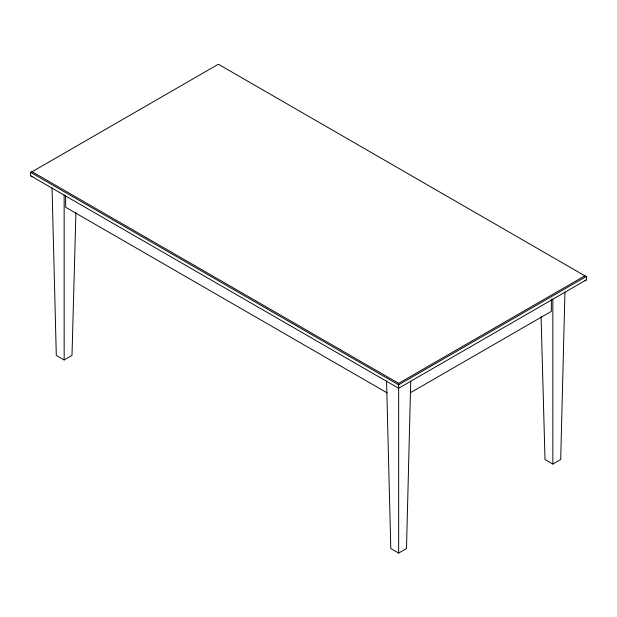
<?xml version="1.0" encoding="UTF-8"?>
<svg xmlns="http://www.w3.org/2000/svg" width="617" height="617" viewBox="0 0 617 617"><rect width="100%" height="100%" fill="white"/><g stroke="black" fill="none" stroke-linecap="round" stroke-linejoin="round"><path stroke-width="0.93" d="M75.922 212.634L71.996 355.431L64.153 359.966L56.301 355.431L52.059 187.946M32.123 176.639C29.747 176.747 29.747 171.626 32.123 171.742L398.644 383.35L584.877 275.83C587.253 275.722 587.253 280.843 584.877 280.727M585.317 276.084L218.356 64.222L30.85 172.475L398.644 384.823L586.15 276.57M586.15 279.995L398.644 388.247L30.85 175.907M410.914 392.435L551.367 311.346L551.367 299.098M386.558 381.059L390.8 548.552L398.644 553.087L406.495 548.552L410.737 381.059M541.078 316.722L545.004 459.526L552.847 464.053L560.699 459.526L564.941 292.034M387.206 392.913L65.633 207.258L65.633 195.951M552.847 299.014L552.847 464.053M398.644 383.35L398.644 553.087M64.153 194.926L64.153 359.966"/></g></svg>
